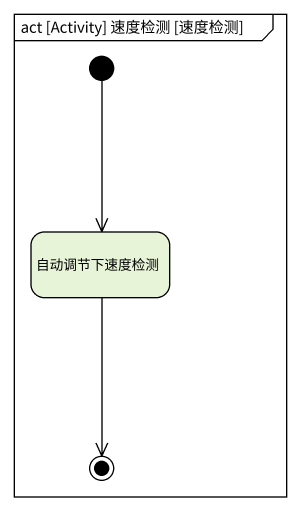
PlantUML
@startuml
mainframe act [Activity] 速度检测 [速度检测]
hide empty description
state 自动调节下速度检测
[*] --> 自动调节下速度检测
自动调节下速度检测 --> [*]
@enduml
